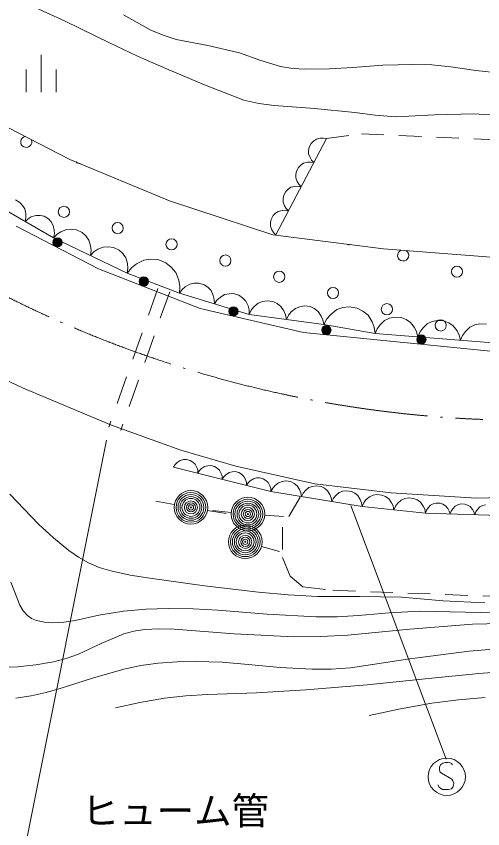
# Model space of a CAD drawing. Units: millimetres, scale not verified. Extents: x 69658 to 709658, y 3642 to 363642.
# Drawn here: x 158308 to 183194, y 219338 to 262710 of the extents above; entities that cross this region are included whole.
import ezdxf
from ezdxf.enums import TextEntityAlignment as Align

# ---------------------------------------------------------------- set-up
doc = ezdxf.new("R2010")
doc.units = ezdxf.units.MM
doc.header["$LTSCALE"] = 1000
for name, pattern in [('USER1', [7.000001, 5.508197, -0.688525, 0.114754, -0.688525]), ('USER2', [2, 1.2, -0.8]), ('USER3', [2.5, 1.5, -1])]:
    doc.linetypes.add(name, pattern=pattern)
for name, color, linetype, lineweight in [('S-BGD', 1, 'Continuous', 13), ('S-BGD-HTXT', 6, 'Continuous', 13), ('S-BMK', 3, 'Continuous', 13)]:
    doc.layers.add(name, color=color, linetype=linetype, lineweight=lineweight)
doc.styles.add('ＭＳ ゴシック', font='')
doc.styles.get('ＭＳ ゴシック').set_extended_font_data('MS Gothic')

msp = doc.modelspace()

# ---------------------------------------------------------------- linework, layer by layer
at = {"layer": 'S-BGD'}
for p, q in [((158535, 263530), (160913, 262439)), ((160913, 262439), (163278, 261289)), ((164022, 262786), (165485, 261975)), ((165485, 261975), (166148, 261693)), ((166148, 261693), (166840, 261466)), ((163278, 261289), (164777, 260575)), ((166840, 261466), (168527, 261143)), ((168527, 261143), (170214, 260758)), ((170214, 260758), (171308, 260360)), ((159641, 260656), (159641, 258656)), ((164777, 260575), (166295, 259919)), ((171308, 260360), (172412, 260023)), ((158841, 259861), (158841, 258661)), ((160441, 259861), (160441, 258661)), ((166295, 259919), (168356, 259048)), ((172412, 260023), (173059, 259922)), ((173059, 259922), (173728, 259879)), ((173728, 259879), (175003, 259900)), ((175003, 259900), (176270, 259981)), ((176270, 259981), (177864, 260091)), ((177864, 260091), (179465, 260141)), ((179465, 260141), (180485, 260108)), ((180485, 260108), (181501, 260016)), ((181501, 260016), (182829, 259809)), ((182829, 259809), (184152, 259664)), ((168356, 259048), (170448, 258230)), ((170448, 258230), (171249, 258056)), ((171249, 258056), (172063, 257940)), ((172063, 257940), (174222, 257786)), ((174222, 257786), (176379, 257570)), ((156865, 257274), (161167, 255069)), ((176379, 257570), (177460, 257427)), ((177460, 257427), (178552, 257343)), ((178552, 257343), (180627, 257451)), ((180627, 257451), (182713, 257498)), ((182713, 257498), (184328, 257404)), ((172158, 251041), (174863, 256180)), ((174037, 255921), (173933, 255722)), ((174165, 256047), (174037, 255921)), ((174317, 256148), (174165, 256047)), ((174524, 256199), (174317, 256148)), ((174690, 256210), (174524, 256199)), ((174863, 256180), (174690, 256210)), ((173933, 255722), (173901, 255546)), ((173901, 255546), (173904, 255364)), ((161167, 255069), (166491, 252865)), ((173904, 255364), (173979, 255164)), ((173979, 255164), (174066, 255025)), ((174066, 255025), (174187, 254895)), ((173361, 254637), (173256, 254437)), ((173489, 254762), (173361, 254637)), ((173640, 254863), (173489, 254762)), ((173848, 254914), (173640, 254863)), ((174013, 254925), (173848, 254914)), ((174187, 254895), (174013, 254925)), ((173256, 254437), (173225, 254261)), ((173225, 254261), (173228, 254079)), ((173228, 254079), (173303, 253880)), ((173303, 253880), (173390, 253740)), ((173390, 253740), (173510, 253611)), ((160300, 250884), (155729, 253519)), ((172685, 253352), (172580, 253153)), ((172813, 253477), (172685, 253352)), ((172964, 253578), (172813, 253477)), ((173171, 253629), (172964, 253578)), ((173337, 253640), (173171, 253629)), ((173510, 253611), (173337, 253640)), ((158502, 252773), (158265, 252909)), ((166491, 252865), (171991, 251049)), ((172580, 253153), (172549, 252976)), ((172549, 252976), (172552, 252794)), ((158648, 252613), (158502, 252773)), ((158763, 252425), (158648, 252613)), ((158815, 252171), (158763, 252425)), ((172552, 252794), (172627, 252595)), ((172627, 252595), (172713, 252455)), ((172713, 252455), (172834, 252326)), ((158820, 251970), (158815, 252171)), ((159112, 252000), (158938, 251902)), ((159357, 252082), (159112, 252000)), ((159577, 252077), (159357, 252082)), ((159789, 252031), (159577, 252077)), ((160025, 251895), (159789, 252031)), ((172009, 252067), (171904, 251868)), ((172136, 252193), (172009, 252067)), ((172288, 252293), (172136, 252193)), ((172495, 252344), (172288, 252293)), ((172661, 252355), (172495, 252344)), ((172834, 252326), (172661, 252355)), ((158777, 251762), (158820, 251970)), ((158938, 251902), (158777, 251762)), ((160171, 251734), (160025, 251895)), ((160286, 251546), (160171, 251734)), ((171904, 251868), (171873, 251692)), ((171873, 251692), (171875, 251510)), ((158307, 251496), (162688, 249230)), ((160338, 251293), (160286, 251546)), ((160344, 251092), (160338, 251293)), ((160692, 251209), (160487, 251072)), ((160987, 251333), (160692, 251209)), ((161259, 251347), (160987, 251333)), ((161525, 251310), (161259, 251347)), ((161829, 251165), (161525, 251310)), ((162024, 250980), (161829, 251165)), ((171875, 251510), (171951, 251310)), ((171951, 251310), (172037, 251170)), ((172037, 251170), (172158, 251041)), ((160300, 250884), (160344, 251092)), ((160487, 251072), (160300, 250884)), ((164226, 249001), (160300, 250884)), ((162184, 250759), (162024, 250980)), ((162272, 250451), (162184, 250759)), ((171991, 251049), (177907, 250296)), ((162298, 250204), (162272, 250451)), ((162655, 250268), (162450, 250131)), ((162949, 250392), (162655, 250268)), ((163222, 250406), (162949, 250392)), ((163488, 250369), (163222, 250406)), ((163792, 250223), (163488, 250369)), ((177907, 250296), (184091, 249812)), ((162263, 249942), (162298, 250204)), ((162450, 250131), (162263, 249942)), ((163987, 250039), (163792, 250223)), ((164147, 249818), (163987, 250039)), ((164235, 249510), (164147, 249818)), ((164261, 249262), (164235, 249510)), ((164727, 249491), (164462, 249280)), ((165118, 249693), (164727, 249491)), ((165490, 249743), (165118, 249693)), ((165859, 249721), (165490, 249743)), ((166293, 249555), (165859, 249721)), ((166581, 249323), (166293, 249555)), ((162688, 249230), (168127, 247115)), ((164462, 249280), (164226, 249001)), ((164226, 249001), (164261, 249262)), ((167022, 247926), (164226, 249001)), ((166824, 249037), (166581, 249323)), ((166978, 248625), (166824, 249037)), ((167041, 248288), (166978, 248625)), ((167022, 247926), (167041, 248288)), ((167162, 248117), (167022, 247926)), ((167323, 248265), (167162, 248117)), ((167566, 248414), (167323, 248265)), ((167804, 248463), (167566, 248414)), ((168044, 248466), (167804, 248463)), ((168331, 248379), (168044, 248466)), ((168528, 248243), (168331, 248379)), ((168698, 248070), (168528, 248243)), ((170733, 246796), (167022, 247926)), ((168817, 247810), (168698, 248070)), ((168873, 247596), (168817, 247810)), ((169179, 247700), (169017, 247552)), ((169422, 247849), (169179, 247700)), ((169660, 247899), (169422, 247849)), ((169899, 247902), (169660, 247899)), ((170186, 247814), (169899, 247902)), ((170383, 247678), (170186, 247814)), ((170553, 247505), (170383, 247678)), ((168878, 247361), (168873, 247596)), ((169017, 247552), (168878, 247361)), ((170672, 247246), (170553, 247505)), ((170729, 247031), (170672, 247246)), ((171208, 247386), (170984, 247193)), ((171443, 247476), (171208, 247386)), ((171687, 247519), (171443, 247476)), ((171995, 247477), (171687, 247519)), ((172219, 247371), (171995, 247477)), ((172422, 247222), (172219, 247371)), ((172586, 246977), (172422, 247222)), ((173677, 247250), (173433, 247207)), ((173985, 247208), (173677, 247250)), ((168127, 247115), (173640, 245831)), ((170733, 246796), (170729, 247031)), ((170844, 247015), (170733, 246796)), ((174713, 246259), (170733, 246796)), ((170984, 247193), (170844, 247015)), ((172679, 246766), (172586, 246977)), ((172974, 246924), (172833, 246746)), ((173198, 247117), (172974, 246924)), ((173433, 247207), (173198, 247117)), ((174209, 247102), (173985, 247208)), ((174411, 246953), (174209, 247102)), ((174576, 246708), (174411, 246953)), ((175083, 246794), (174878, 246555)), ((175404, 247049), (175083, 246794)), ((175734, 247160), (175404, 247049)), ((176075, 247206), (175734, 247160)), ((176500, 247131), (176075, 247206)), ((176804, 246971), (176500, 247131)), ((177077, 246754), (176804, 246971)), ((172723, 246528), (172679, 246766)), ((172833, 246746), (172723, 246528)), ((174669, 246498), (174576, 246708)), ((174713, 246259), (174669, 246498)), ((174878, 246555), (174713, 246259)), ((177291, 246405), (177077, 246754)), ((177408, 246108), (177291, 246405)), ((177956, 246474), (177715, 246241)), ((178217, 246591), (177956, 246474)), ((178491, 246655), (178217, 246591)), ((178844, 246628), (178491, 246655)), ((179105, 246521), (178844, 246628)), ((179344, 246365), (179105, 246521)), ((179547, 246098), (179344, 246365)), ((180493, 246413), (180232, 246296)), ((180767, 246477), (180493, 246413)), ((181119, 246450), (180767, 246477)), ((181380, 246343), (181119, 246450)), ((177455, 245775), (174713, 246259)), ((177455, 245775), (177408, 246108)), ((177567, 246029), (177455, 245775)), ((177715, 246241), (177567, 246029)), ((179666, 245865), (179547, 246098)), ((179990, 246063), (179842, 245851)), ((180232, 246296), (179990, 246063)), ((181620, 246187), (181380, 246343)), ((181822, 245920), (181620, 246187)), ((181941, 245687), (181822, 245920)), ((182507, 246118), (182266, 245885)), ((182768, 246235), (182507, 246118)), ((183042, 246299), (182768, 246235)), ((183395, 246272), (183042, 246299)), ((173640, 245831), (184139, 244773)), ((184281, 245241), (177455, 245775)), ((179731, 245597), (179666, 245865)), ((179842, 245851), (179731, 245597)), ((182006, 245419), (181941, 245687)), ((182117, 245673), (182006, 245419)), ((182266, 245885), (182117, 245673)), ((155140, 244526), (158646, 242868)), ((158646, 242868), (163385, 240878)), ((163385, 240878), (167081, 239551)), ((167081, 239551), (170019, 238698)), ((167060, 239001), (166898, 238890)), ((167223, 239043), (167060, 239001)), ((167388, 239053), (167223, 239043)), ((167589, 239002), (167388, 239053)), ((167729, 238915), (167589, 239002)), ((166791, 238782), (166702, 238645)), ((166702, 238645), (171898, 237340)), ((166898, 238890), (166791, 238782)), ((167853, 238802), (167729, 238915)), ((167943, 238627), (167853, 238802)), ((167990, 238481), (167943, 238627)), ((168197, 238563), (168090, 238455)), ((168359, 238674), (168197, 238563)), ((168522, 238716), (168359, 238674)), ((168687, 238727), (168522, 238716)), ((168888, 238676), (168687, 238727)), ((169028, 238589), (168888, 238676)), ((169152, 238475), (169028, 238589)), ((170019, 238698), (174237, 237750)), ((168001, 238319), (167990, 238481)), ((168090, 238455), (168001, 238319)), ((169243, 238300), (169152, 238475)), ((169289, 238154), (169243, 238300)), ((169300, 237993), (169289, 238154)), ((169389, 238129), (169300, 237993)), ((169496, 238237), (169389, 238129)), ((169658, 238348), (169496, 238237)), ((169821, 238390), (169658, 238348)), ((169986, 238400), (169821, 238390)), ((170187, 238350), (169986, 238400)), ((170328, 238263), (170187, 238350)), ((170451, 238149), (170328, 238263)), ((170542, 237974), (170451, 238149)), ((170588, 237828), (170542, 237974)), ((170599, 237666), (170588, 237828)), ((170689, 237802), (170599, 237666)), ((170795, 237910), (170689, 237802)), ((170958, 238021), (170795, 237910)), ((171120, 238064), (170958, 238021)), ((171285, 238074), (171120, 238064)), ((171486, 238023), (171285, 238074)), ((171627, 237936), (171486, 238023)), ((171750, 237822), (171627, 237936)), ((171841, 237648), (171750, 237822)), ((172300, 237811), (172113, 237658)), ((172494, 237879), (172300, 237811)), ((172694, 237909), (172494, 237879)), ((172946, 237868), (172694, 237909)), ((173126, 237776), (172946, 237868)), ((173289, 237650), (173126, 237776)), ((174237, 237750), (178312, 237276)), ((171887, 237501), (171841, 237648)), ((171898, 237340), (171887, 237501)), ((171993, 237516), (171898, 237340)), ((171898, 237340), (176762, 236546)), ((172113, 237658), (171993, 237516)), ((173418, 237446), (173289, 237650)), ((173489, 237272), (173418, 237446)), ((173520, 237075), (173489, 237272)), ((173615, 237251), (173520, 237075)), ((173734, 237394), (173615, 237251)), ((173921, 237546), (173734, 237394)), ((174115, 237615), (173921, 237546)), ((174316, 237644), (174115, 237615)), ((174567, 237603), (174316, 237644)), ((174747, 237512), (174567, 237603)), ((174910, 237385), (174747, 237512)), ((175039, 237181), (174910, 237385)), ((175542, 237282), (175355, 237129)), ((175736, 237350), (175542, 237282)), ((175937, 237380), (175736, 237350)), ((176188, 237339), (175937, 237380)), ((176369, 237247), (176188, 237339)), ((176531, 237121), (176369, 237247)), ((178312, 237276), (182862, 236992)), ((182862, 236992), (198147, 237371)), ((157971, 237207), (159503, 235603)), ((166741, 236648), (165756, 236822)), ((175110, 237007), (175039, 237181)), ((175141, 236811), (175110, 237007)), ((175236, 236987), (175141, 236811)), ((175355, 237129), (175236, 236987)), ((176660, 236916), (176531, 237121)), ((176732, 236743), (176660, 236916)), ((176965, 236888), (176850, 236733)), ((177149, 237056), (176965, 236888)), ((177346, 237138), (177149, 237056)), ((177551, 237180), (177346, 237138)), ((177813, 237152), (177551, 237180)), ((178005, 237068), (177813, 237152)), ((178180, 236947), (178005, 237068)), ((178325, 236743), (178180, 236947)), ((178839, 236877), (178654, 236709)), ((179036, 236959), (178839, 236877)), ((179241, 237001), (179036, 236959)), ((179503, 236973), (179241, 237001)), ((179694, 236889), (179503, 236973)), ((179870, 236768), (179694, 236889)), ((176159, 236588), (181235, 223052)), ((176762, 236546), (176732, 236743)), ((176850, 236733), (176762, 236546)), ((176762, 236546), (180141, 236188)), ((178409, 236568), (178325, 236743)), ((178452, 236367), (178409, 236568)), ((178540, 236554), (178452, 236367)), ((178654, 236709), (178540, 236554)), ((180015, 236564), (179870, 236768)), ((180098, 236389), (180015, 236564)), ((180141, 236188), (180098, 236389)), ((180278, 236463), (180199, 236337)), ((180411, 236603), (180278, 236463)), ((180558, 236677), (180411, 236603)), ((180714, 236722), (180558, 236677)), ((180918, 236715), (180714, 236722)), ((181071, 236661), (180918, 236715)), ((181213, 236577), (181071, 236661)), ((181336, 236429), (181213, 236577)), ((181411, 236298), (181336, 236429)), ((181592, 236420), (181513, 236295)), ((181725, 236561), (181592, 236420)), ((181872, 236635), (181725, 236561)), ((182028, 236679), (181872, 236635)), ((182232, 236672), (182028, 236679)), ((182385, 236618), (182232, 236672)), ((182527, 236535), (182385, 236618)), ((182650, 236386), (182527, 236535)), ((182725, 236255), (182650, 236386)), ((182907, 236378), (182827, 236252)), ((183039, 236518), (182907, 236378)), ((183187, 236592), (183039, 236518)), ((183343, 236636), (183187, 236592)), ((168513, 236334), (169498, 236158)), ((169769, 236226), (168774, 236324)), ((171563, 236076), (172560, 236006)), ((180199, 236337), (180141, 236188)), ((180141, 236188), (184084, 236060)), ((181455, 236145), (181411, 236298)), ((181513, 236295), (181455, 236145)), ((182769, 236102), (182725, 236255)), ((182827, 236252), (182769, 236102)), ((159503, 235603), (160288, 234876)), ((160288, 234876), (161117, 234190)), ((171390, 234413), (172353, 234143)), ((161117, 234190), (161626, 233835)), ((161626, 233835), (162162, 233533)), ((162162, 233533), (162737, 233292)), ((162737, 233292), (163346, 233103)), ((163346, 233103), (164380, 232881)), ((158027, 232500), (158508, 231269)), ((164380, 232881), (165434, 232716)), ((165434, 232716), (168343, 232308)), ((168343, 232308), (171238, 231962)), ((171238, 231962), (172810, 231816)), ((172810, 231816), (174384, 231730)), ((174384, 231730), (176623, 231741)), ((176623, 231741), (178858, 231692)), ((178858, 231692), (181077, 231511)), ((158508, 231269), (158683, 230970)), ((181077, 231511), (183298, 231390)), ((158683, 230970), (158902, 230716)), ((161452, 230463), (162722, 230737)), ((162722, 230737), (164023, 230956)), ((164023, 230956), (165221, 231055)), ((165221, 231055), (166432, 231094)), ((166432, 231094), (167748, 231084)), ((167748, 231084), (169066, 231014)), ((169066, 231014), (171685, 230801)), ((171685, 230801), (174304, 230649)), ((176559, 230717), (178203, 230867)), ((178203, 230867), (179859, 230957)), ((179859, 230957), (183869, 230872)), ((158902, 230716), (159125, 230560)), ((159125, 230560), (159391, 230449)), ((159391, 230449), (159814, 230362)), ((159814, 230362), (160246, 230336)), ((160246, 230336), (160850, 230369)), ((160850, 230369), (161452, 230463)), ((174304, 230649), (175432, 230653)), ((175432, 230653), (176559, 230717)), ((164041, 229744), (164584, 229886)), ((164584, 229886), (165142, 229970)), ((165142, 229970), (165935, 230007)), ((165935, 230007), (166735, 229984)), ((166735, 229984), (169934, 229749)), ((175989, 229670), (179307, 229995)), ((179307, 229995), (182641, 230260)), ((182641, 230260), (184278, 230298)), ((162834, 229233), (164041, 229744)), ((169934, 229749), (173124, 229575)), ((173124, 229575), (174553, 229592)), ((174553, 229592), (175989, 229670)), ((161631, 228658), (162834, 229233)), ((160967, 228424), (161631, 228658)), ((179306, 228407), (182477, 228824)), ((182477, 228824), (184465, 228986)), ((159358, 228088), (160293, 228251)), ((160293, 228251), (160967, 228424)), ((164954, 228047), (165881, 228178)), ((165881, 228178), (166885, 228255)), ((166885, 228255), (167894, 228273)), ((167894, 228273), (169287, 228222)), ((169287, 228222), (170680, 228111)), ((176139, 227931), (179306, 228407)), ((157935, 227971), (158377, 227979)), ((158377, 227979), (159358, 228088)), ((162369, 227378), (164046, 227859)), ((164046, 227859), (164954, 228047)), ((170680, 228111), (172390, 227953)), ((172390, 227953), (174094, 227856)), ((174094, 227856), (175117, 227863)), ((175117, 227863), (176139, 227931)), ((182980, 227629), (185670, 227840)), ((160705, 226839), (162369, 227378)), ((177025, 227024), (180305, 227358)), ((180305, 227358), (182980, 227629)), ((159900, 226606), (160705, 226839)), ((173751, 226751), (177025, 227024)), ((158284, 226314), (159095, 226435)), ((159095, 226435), (159900, 226606)), ((166215, 226310), (167352, 226438)), ((167352, 226438), (168509, 226506)), ((168509, 226506), (171128, 226598)), ((171128, 226598), (173751, 226751)), ((163604, 225790), (164900, 226079)), ((164900, 226079), (166215, 226310)), ((178802, 225746), (180486, 226043)), ((180486, 226043), (181905, 226227)), ((181905, 226227), (183330, 226351)), ((177140, 225392), (178802, 225746)), ((180891, 222651), (180886, 222536)), ((180886, 222536), (180891, 222461)), ((180956, 222761), (180891, 222651)), ((181066, 222836), (180956, 222761)), ((181196, 222871), (181066, 222836)), ((181351, 222871), (181196, 222871)), ((181456, 222851), (181351, 222871)), ((181531, 222816), (181456, 222851)), ((181586, 222756), (181531, 222816)), ((180891, 222461), (180931, 222361)), ((180931, 222361), (181001, 222306)), ((181001, 222306), (181546, 221991)), ((180871, 221561), (180801, 221676)), ((181546, 221991), (181606, 221901)), ((181636, 221656), (181601, 221561)), ((181606, 221901), (181646, 221776)), ((181646, 221776), (181636, 221656)), ((180951, 221486), (180871, 221561)), ((181046, 221441), (180951, 221486)), ((181146, 221426), (181046, 221441)), ((181376, 221426), (181146, 221426)), ((181531, 221471), (181376, 221426)), ((181601, 221561), (181531, 221471))]:
    msp.add_line(p, q, dxfattribs=at)
at = {"layer": 'S-BGD', "linetype": 'USER2'}
for p, q in [((174863, 256180), (176725, 256430)), ((176725, 256430), (185709, 256036)), ((173460, 237041), (172516, 235444)), ((172516, 235444), (172516, 233810)), ((172516, 233810), (172916, 232830)), ((172916, 232830), (173605, 232250)), ((173605, 232250), (175202, 232068)), ((175202, 232068), (184786, 231705))]:
    msp.add_line(p, q, dxfattribs=at)
at = {"layer": 'S-BGD', "linetype": 'USER3'}
for p, q in [((165859, 248169), (163244, 240773)), ((166493, 248000), (163879, 240604))]:
    msp.add_line(p, q, dxfattribs=at)
at = {"layer": 'S-BGD'}
for centre, radius in [((160848, 252269), 298), ((163720, 251403), 298), ((160504, 250640), 249), ((160504, 250640), 220), ((160504, 250640), 191), ((160504, 250640), 161), ((160504, 250640), 132), ((160504, 250640), 97.5), ((160504, 250640), 67.5), ((166592, 250536), 298), ((160504, 250640), 38.8), ((160504, 250640), 7.5), ((169465, 249670), 298), ((172337, 248804), 298), ((181820, 249077), 298), ((165112, 248554), 249), ((165112, 248554), 220), ((165112, 248554), 191), ((165112, 248554), 161), ((165112, 248554), 132), ((165112, 248554), 97.5), ((165112, 248554), 67.5), ((165112, 248554), 38.8), ((165112, 248554), 7.5), ((175209, 247938), 298), ((178081, 247071), 298), ((169898, 246958), 249), ((169898, 246958), 220), ((169898, 246958), 191), ((169898, 246958), 161), ((169898, 246958), 132), ((169898, 246958), 97.5), ((169898, 246958), 67.5), ((169898, 246958), 38.8), ((169898, 246958), 7.5), ((180954, 246205), 298), ((174852, 245959), 249), ((174852, 245959), 220), ((174852, 245959), 191), ((174852, 245959), 161), ((174852, 245959), 132), ((174852, 245959), 97.5), ((174852, 245959), 67.5), ((174852, 245959), 38.8), ((174852, 245959), 7.5), ((179919, 245449), 249), ((179919, 245449), 220), ((179919, 245449), 191), ((179919, 245449), 161), ((179919, 245449), 132), ((179919, 245449), 97.5), ((179919, 245449), 67.5), ((179919, 245449), 38.8), ((179919, 245449), 7.5), ((167627, 236492), 896), ((167627, 236492), 792), ((167627, 236492), 688), ((167627, 236492), 580), ((167627, 236492), 477), ((167627, 236492), 351), ((170665, 236139), 896), ((170665, 236139), 792), ((170665, 236139), 688), ((167627, 236492), 243), ((167627, 236492), 140), ((167627, 236492), 27), ((170665, 236139), 580), ((170665, 236139), 477), ((170665, 236139), 351), ((170665, 236139), 243), ((170665, 236139), 140), ((170665, 236139), 27), ((170524, 234655), 896), ((170524, 234655), 792), ((170524, 234655), 688), ((170524, 234655), 580), ((170524, 234655), 477), ((170524, 234655), 351), ((170524, 234655), 243), ((170524, 234655), 140), ((170524, 234655), 27), ((181276, 222111), 995)]:
    msp.add_circle(centre, radius, dxfattribs=at)
for centre, start, end in [((158842, 256007), 103.7435, 21.9866), ((161714, 255141), 224.9255, 270.0815), ((176075, 250810), 241.6354, 283.8585), ((178948, 249944), 110.6993, 60.3508)]:
    msp.add_arc(centre, 298, start, end, dxfattribs=at)
at = {"layer": 'S-BGD-HTXT'}
msp.add_line((163119, 240082), (158310, 216036), dxfattribs=at)
at = {"layer": 'S-BMK', "linetype": 'USER1'}
msp.add_arc((185652, 303144), 62007, 201.70393, 267.72701, dxfattribs=at)

# ---------------------------------------------------------------- texts
at = {"layer": 'S-BGD-HTXT', "style": 'ＭＳ ゴシック'}
msp.add_text('ヒューム管', height=1466, dxfattribs=at).set_placement((161798, 219124), align=Align.BOTTOM_LEFT)

doc.saveas('drawing.dxf')
